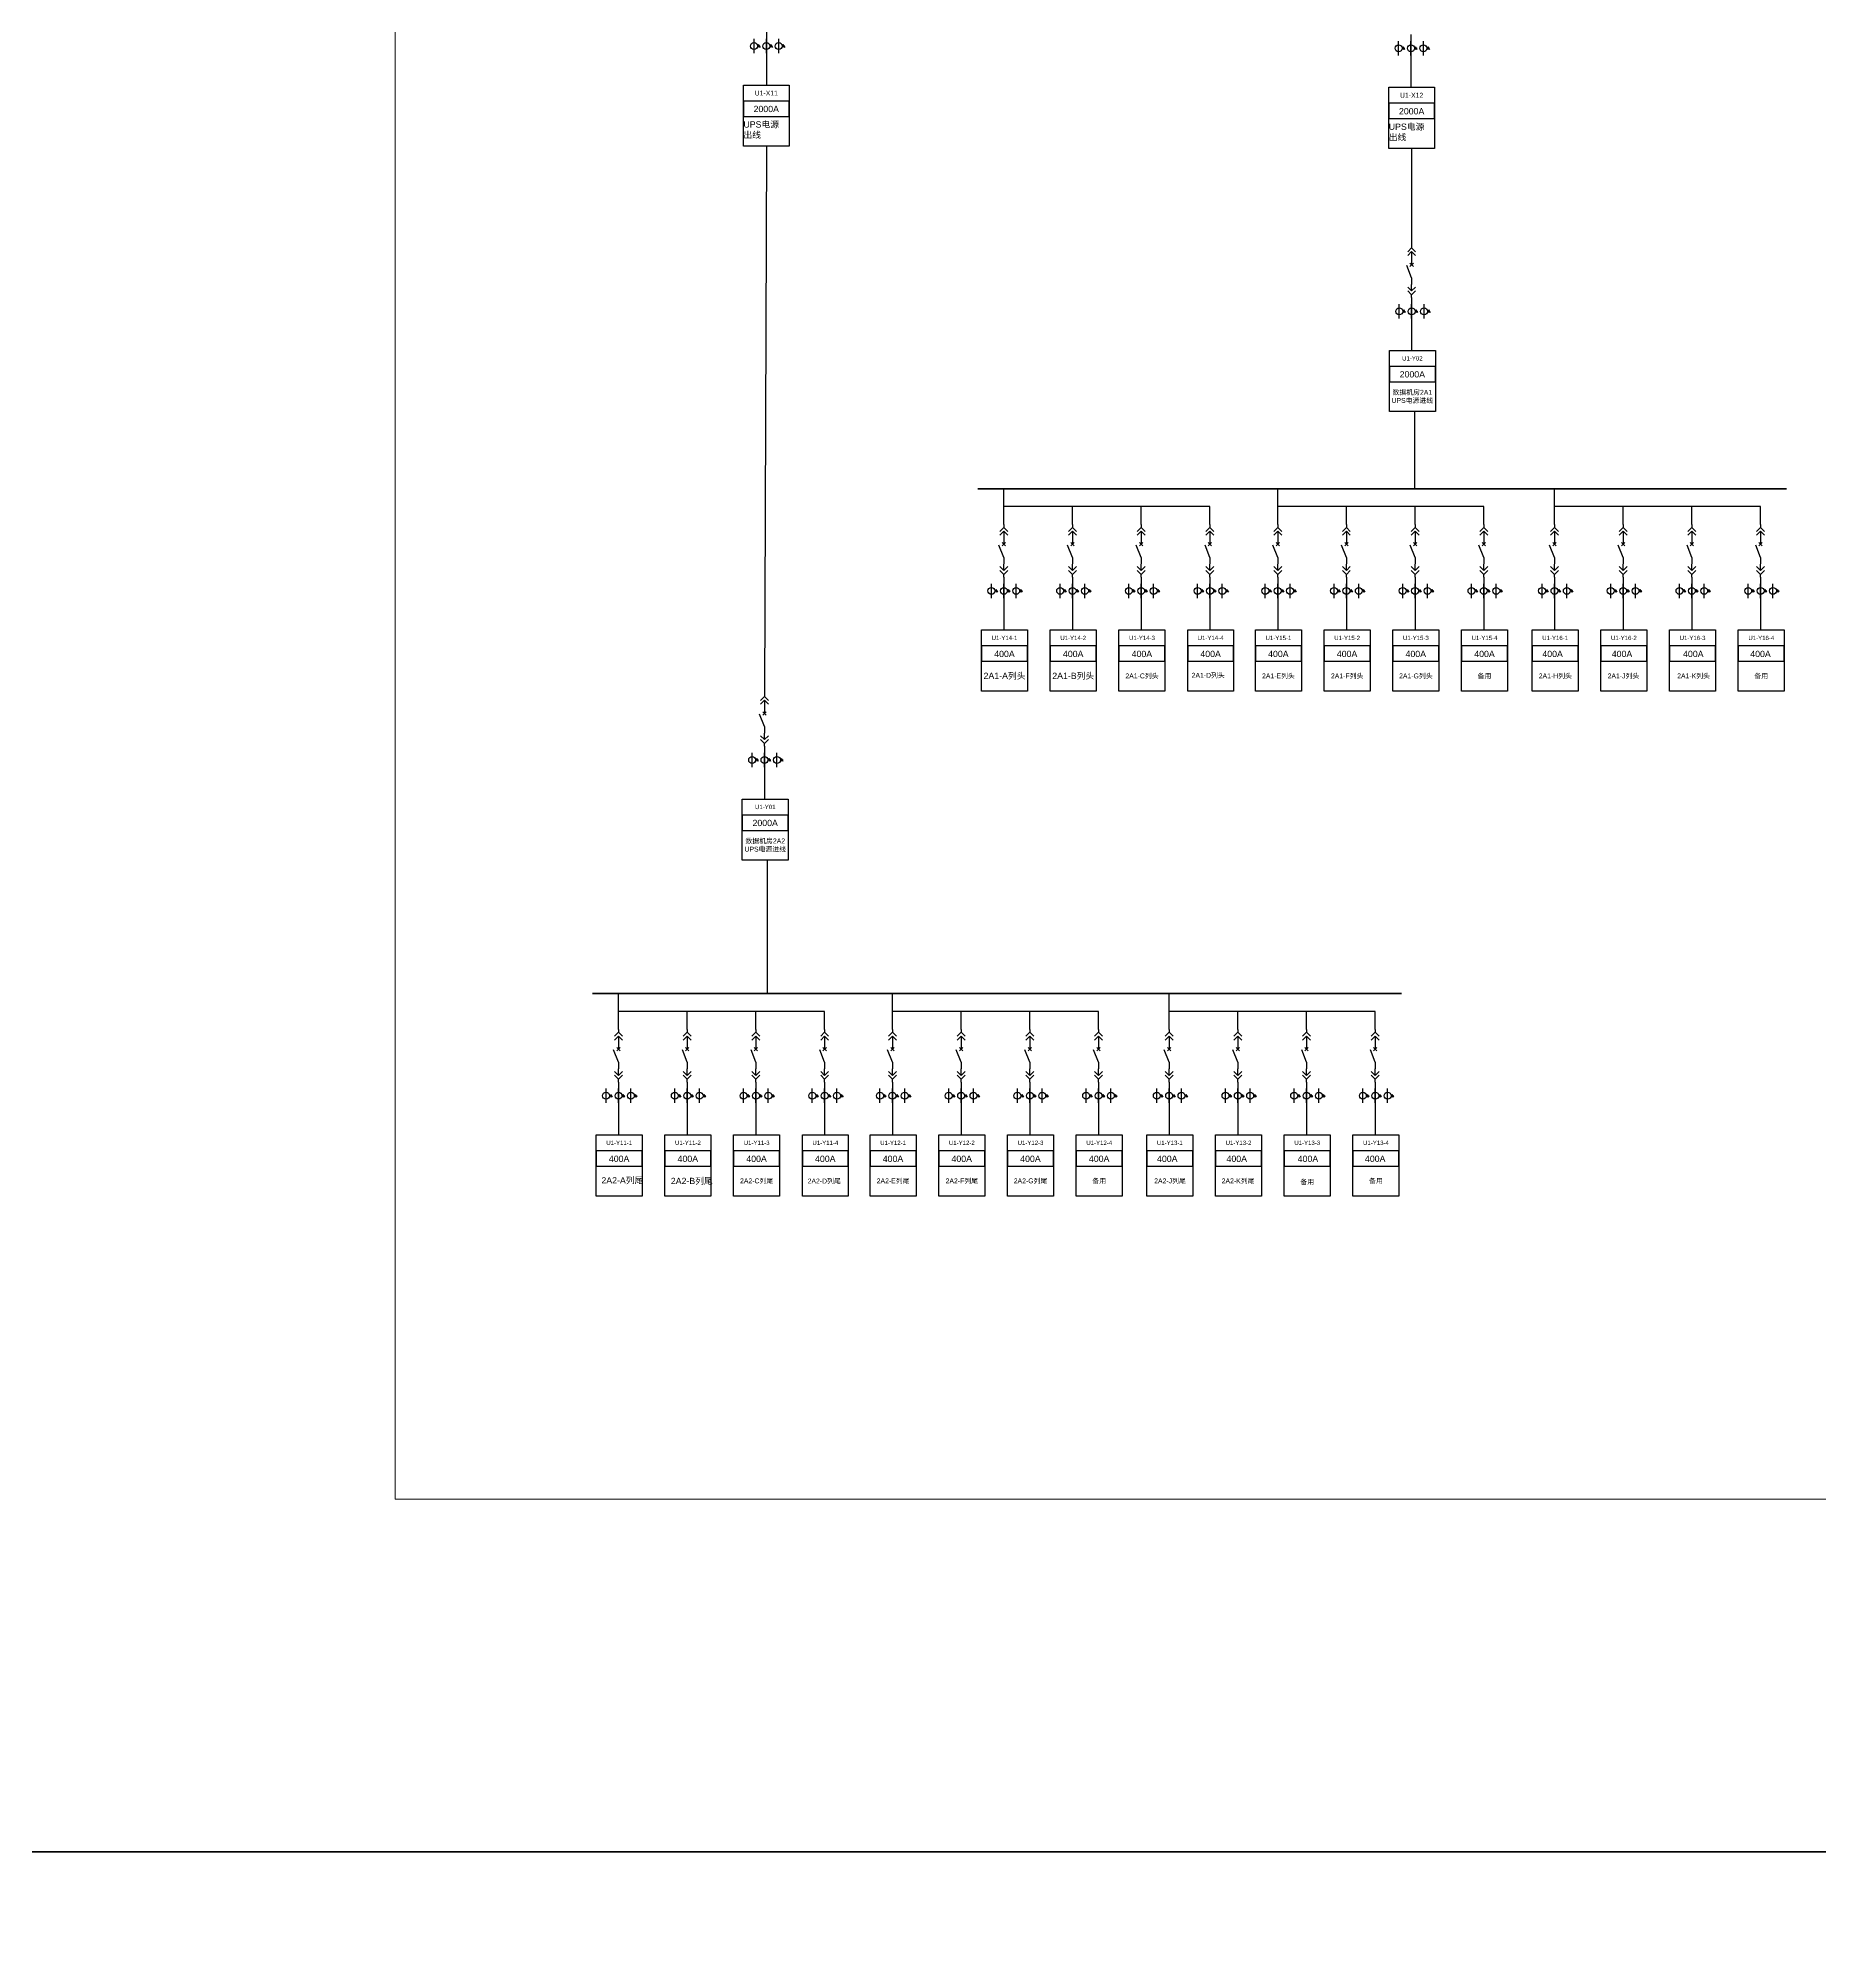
# Model space of a CAD drawing. Header units: millimetres. Extents: x -3460 to -460, y 6070 to 9130.
# Drawn here: x -2660.5 to -2458.3, y 7298.9 to 7515.8 of the extents above; entities that cross this region are included whole.
import ezdxf
from ezdxf.enums import TextEntityAlignment as Align

# ---------------------------------------------------------------- set-up
doc = ezdxf.new("R2010")
doc.units = ezdxf.units.MM
doc.header["$LTSCALE"] = 1000
doc.header["$MEASUREMENT"] = 0
doc.styles.get("Standard").update_dxf_attribs({"font": 'arial.ttf'})

# ---------------------------------------------------------------- blocks, each defined once
blk = doc.blocks.new('DYDQAA09')
at = {"color": 0}
blk.add_lwpolyline([(0, 0), (0, -3.5)], dxfattribs=at)
blk.add_lwpolyline([(0, 0), (0, -3.5)], dxfattribs=at)
blk.add_lwpolyline([(0, 0), (0, -3.5)], dxfattribs=at)
blk.add_lwpolyline([(0, 0), (0, -3.5)], dxfattribs=at)
blk.add_lwpolyline([(0, 0), (0, -3.5)], dxfattribs=at)
blk.add_lwpolyline([(0, 0), (0, -3.5)], dxfattribs=at)
blk.add_lwpolyline([(0, 0), (0, -3.5)], dxfattribs=at)
blk.add_lwpolyline([(0, 0), (0, -3.5)], dxfattribs=at)
blk.add_lwpolyline([(0, 0), (0, -3.5)], dxfattribs=at)
blk = doc.blocks.new('A$C03DD39B5')
for p, q in [((417, 475), (283, 392)), ((417, 422), (283, 339)), ((350, 333), (350, 467))]:
    blk.add_line(p, q)
blk.add_lwpolyline([(700, 167), (0, 167)])
blk.add_circle((350, 167), 167)
blk = doc.blocks.new('DYDQAA03')
at = {"color": 0}
for points in [[(0, 0), (0, -1.5)], [(-2.1, -3.6), (0, -1.5)], [(-2.1, -5.6), (0, -3.5)], [(2.1, -3.6), (0, -1.5)], [(2.1, -5.6), (0, -3.5)], [(0, -3.5), (0, -7)]]:
    blk.add_lwpolyline(points, dxfattribs=at)
blk = doc.blocks.new('DYDQ0201')
at = {"color": 0}
for points in [[(0.9, -0.9), (-0.9, 0.9)], [(-0.9, -0.9), (0.9, 0.9)], [(0, -7), (-2.6, -0.4)]]:
    blk.add_lwpolyline(points, dxfattribs=at)
blk = doc.blocks.new('DYDQAA04')
at = {"color": 0}
for points in [[(0, -3.5), (0, 0)], [(-2.1, -1.4), (0, -3.5)], [(-2.1, -3.4), (0, -5.5)], [(2.1, -1.4), (0, -3.5)], [(2.1, -3.4), (0, -5.5)], [(0, -7), (0, -5.5)]]:
    blk.add_lwpolyline(points, dxfattribs=at)

msp = doc.modelspace()

# ---------------------------------------------------------------- linework, layer by layer
for p, q in [((-2577.85, 7515.69, 1509.58), (-2577.85, 7514.05, 1509.58)), ((-2577.85, 7514.05, 1509.58), (-2577.85, 7510.48, 1509.58)), ((-2504.68, 7515.43, -5850.05), (-2504.68, 7513.79, -5850.05)), ((-2504.68, 7513.79, -5850.05), (-2504.68, 7510.23, -5850.05)), ((-2577.85, 7503.53, 1509.58), (-2578.06, 7441.42, -2201.22)), ((-2504.6, 7503.27, -5881.53), (-2504.6, 7492.17, -9108.02)), ((-2504.6, 7485.58, -6906.79), (-2504.6, 7483.94, -6906.79)), ((-2504.6, 7483.94, -6906.79), (-2504.6, 7480.37, -6906.79)), ((-2504.28, 7473.42, -6938.28), (-2504.28, 7464.67, -7158.37)), ((-2550.89, 7460.6, -8541.65), (-2550.89, 7464.67, -7158.37)), ((-2519.8, 7460.6, -8541.65), (-2519.8, 7464.67, -7158.37)), ((-2488.39, 7460.6, -8541.65), (-2488.39, 7464.67, -7158.37)), ((-2543.1, 7462.64, -7158.37), (-2550.89, 7462.64, -7850.01)), ((-2543.1, 7460.6, -7158.37), (-2543.1, 7462.64, -7158.37)), ((-2535.3, 7462.64, -6466.73), (-2543.1, 7462.64, -7158.37)), ((-2535.3, 7460.6, -6466.73), (-2535.3, 7462.64, -6466.73)), ((-2527.5, 7462.64, -5775.09), (-2535.3, 7462.64, -6466.73)), ((-2527.5, 7460.6, -5775.09), (-2527.5, 7462.64, -5775.09)), ((-2512.01, 7462.64, -7158.37), (-2519.8, 7462.64, -7850.01)), ((-2512.01, 7460.6, -7158.37), (-2512.01, 7462.64, -7158.37)), ((-2504.21, 7462.64, -6466.73), (-2512.01, 7462.64, -7158.37)), ((-2504.21, 7460.6, -6466.73), (-2504.21, 7462.64, -6466.73)), ((-2496.41, 7462.64, -5775.09), (-2504.21, 7462.64, -6466.73)), ((-2496.41, 7460.6, -5775.09), (-2496.41, 7462.64, -5775.09)), ((-2480.59, 7462.64, -7158.37), (-2488.39, 7462.64, -7850.01)), ((-2480.59, 7460.6, -7158.37), (-2480.59, 7462.64, -7158.37)), ((-2472.79, 7462.64, -6466.73), (-2480.59, 7462.64, -7158.37)), ((-2472.79, 7460.6, -6466.73), (-2472.79, 7462.64, -6466.73)), ((-2464.99, 7462.64, -5775.09), (-2472.79, 7462.64, -6466.73)), ((-2464.99, 7460.6, -5775.09), (-2464.99, 7462.64, -5775.09)), ((-2550.89, 7453.85, -6340.43), (-2550.89, 7452.21, -6340.43)), ((-2543.1, 7453.85, -4957.15), (-2543.1, 7452.21, -4957.15)), ((-2535.3, 7453.85, -4265.51), (-2535.3, 7452.21, -4265.51)), ((-2527.5, 7453.85, -3573.87), (-2527.5, 7452.21, -3573.87)), ((-2519.8, 7453.85, -6340.43), (-2519.8, 7452.21, -6340.43)), ((-2512.01, 7453.85, -4957.15), (-2512.01, 7452.21, -4957.15)), ((-2504.21, 7453.85, -4265.51), (-2504.21, 7452.21, -4265.51)), ((-2496.41, 7453.85, -3573.87), (-2496.41, 7452.21, -3573.87)), ((-2488.39, 7453.85, -6340.43), (-2488.39, 7452.21, -6340.43)), ((-2480.59, 7453.85, -4957.15), (-2480.59, 7452.21, -4957.15)), ((-2472.79, 7453.85, -4265.51), (-2472.79, 7452.21, -4265.51)), ((-2464.99, 7453.85, -3573.87), (-2464.99, 7452.21, -3573.87)), ((-2550.89, 7452.21, -6340.43), (-2550.89, 7448.65, -6340.43)), ((-2543.1, 7452.21, -4957.15), (-2543.1, 7448.65, -4957.15)), ((-2535.3, 7452.21, -4265.51), (-2535.3, 7448.65, -4265.51)), ((-2527.5, 7452.21, -3573.87), (-2527.5, 7448.65, -3573.87)), ((-2519.8, 7452.21, -6340.43), (-2519.8, 7448.65, -6340.43)), ((-2512.01, 7452.21, -4957.15), (-2512.01, 7448.65, -4957.15)), ((-2504.21, 7452.21, -4265.51), (-2504.21, 7448.65, -4265.51)), ((-2496.41, 7452.21, -3573.87), (-2496.41, 7448.65, -3573.87)), ((-2488.39, 7452.21, -6340.43), (-2488.39, 7448.65, -6340.43)), ((-2480.59, 7452.21, -4957.15), (-2480.59, 7448.65, -4957.15)), ((-2472.79, 7452.21, -4265.51), (-2472.79, 7448.65, -4265.51)), ((-2464.99, 7452.21, -3573.87), (-2464.99, 7448.65, -3573.87)), ((-2578.06, 7434.67), (-2578.06, 7433.03)), ((-2578.06, 7433.03), (-2578.06, 7429.46)), ((-2577.74, 7422.51, -31.49), (-2577.74, 7407.38, -3553.02)), ((-2594.63, 7403.31, -4936.3), (-2594.63, 7407.38, -3553.02)), ((-2563.54, 7403.31, -4936.3), (-2563.54, 7407.38, -3553.02)), ((-2532.13, 7403.31, -4936.3), (-2532.13, 7407.38, -3553.02)), ((-2586.83, 7405.35, -3553.02), (-2594.63, 7405.35, -4244.66)), ((-2586.83, 7403.31, -3553.02), (-2586.83, 7405.35, -3553.02)), ((-2579.03, 7405.35, -2861.37), (-2586.83, 7405.35, -3553.02)), ((-2579.03, 7403.31, -2861.37), (-2579.03, 7405.35, -2861.37)), ((-2571.23, 7405.35, -2169.73), (-2579.03, 7405.35, -2861.37)), ((-2571.23, 7403.31, -2169.73), (-2571.23, 7405.35, -2169.73)), ((-2555.74, 7405.35, -3553.02), (-2563.54, 7405.35, -4244.66)), ((-2555.74, 7403.31, -3553.02), (-2555.74, 7405.35, -3553.02)), ((-2547.94, 7405.35, -2861.37), (-2555.74, 7405.35, -3553.02)), ((-2547.94, 7403.31, -2861.37), (-2547.94, 7405.35, -2861.37)), ((-2540.15, 7405.35, -2169.73), (-2547.94, 7405.35, -2861.37)), ((-2540.15, 7403.31, -2169.73), (-2540.15, 7405.35, -2169.73)), ((-2524.33, 7405.35, -3553.02), (-2532.13, 7405.35, -4244.66)), ((-2524.33, 7403.31, -3553.02), (-2524.33, 7405.35, -3553.02)), ((-2516.53, 7405.35, -2861.37), (-2524.33, 7405.35, -3553.02)), ((-2516.53, 7403.31, -2861.37), (-2516.53, 7405.35, -2861.37)), ((-2508.73, 7405.35, -2169.73), (-2516.53, 7405.35, -2861.37)), ((-2508.73, 7403.31, -2169.73), (-2508.73, 7405.35, -2169.73)), ((-2594.63, 7396.56, -2735.07), (-2594.63, 7394.92, -2735.07)), ((-2594.63, 7394.92, -2735.07), (-2594.63, 7391.36, -2735.07)), ((-2586.83, 7396.56, -1351.79), (-2586.83, 7394.92, -1351.79)), ((-2586.83, 7394.92, -1351.79), (-2586.83, 7391.36, -1351.79)), ((-2579.03, 7396.56, -660.15), (-2579.03, 7394.92, -660.15)), ((-2579.03, 7394.92, -660.15), (-2579.03, 7391.36, -660.15)), ((-2571.23, 7396.56, 31.49), (-2571.23, 7394.92, 31.49)), ((-2571.23, 7394.92, 31.49), (-2571.23, 7391.36, 31.49)), ((-2563.54, 7396.56, -2735.07), (-2563.54, 7394.92, -2735.07)), ((-2563.54, 7394.92, -2735.07), (-2563.54, 7391.36, -2735.07)), ((-2555.74, 7396.56, -1351.79), (-2555.74, 7394.92, -1351.79)), ((-2555.74, 7394.92, -1351.79), (-2555.74, 7391.36, -1351.79)), ((-2547.94, 7396.56, -660.15), (-2547.94, 7394.92, -660.15)), ((-2547.94, 7394.92, -660.15), (-2547.94, 7391.36, -660.15)), ((-2540.15, 7396.56, 31.49), (-2540.15, 7394.92, 31.49)), ((-2540.15, 7394.92, 31.49), (-2540.15, 7391.36, 31.49)), ((-2532.13, 7396.56, -2735.07), (-2532.13, 7394.92, -2735.07)), ((-2532.13, 7394.92, -2735.07), (-2532.13, 7391.36, -2735.07)), ((-2524.33, 7396.56, -1351.79), (-2524.33, 7394.92, -1351.79)), ((-2524.33, 7394.92, -1351.79), (-2524.33, 7391.36, -1351.79)), ((-2516.53, 7396.56, -660.15), (-2516.53, 7394.92, -660.15)), ((-2516.53, 7394.92, -660.15), (-2516.53, 7391.36, -660.15)), ((-2508.73, 7396.56, 31.49), (-2508.73, 7394.92, 31.49)), ((-2508.73, 7394.92, 31.49), (-2508.73, 7391.36, 31.49))]:
    msp.add_line(p, q)
at = {"color": 1, "lineweight": 40}
for p, q in [((-2553.85, 7464.67, -7158.37), (-2462.04, 7464.67, -7158.37)), ((-2597.59, 7407.38, -3553.02), (-2505.77, 7407.38, -3553.02))]:
    msp.add_line(p, q, dxfattribs=at)
at = {"lineweight": 80, "ltscale": 0.001071}
for points in [[(-3460, 7790), (-460, 7790), (-460, 7310), (-3460, 7310)], [(-3460, 7310), (-460, 7310), (-460, 6920), (-3460, 6920)]]:
    msp.add_lwpolyline(points, close=True, dxfattribs=at)
at = {"color": 1, "lineweight": 13, "ltscale": 0.001071}
msp.add_lwpolyline([(-2620, 7668.39), (-2292.73, 7668.39), (-2292.73, 7350), (-2620, 7350)], close=True, dxfattribs=at)
for points, elevation in [([(-2580.45, 7510.48), (-2575.25, 7510.48), (-2575.25, 7503.53), (-2580.45, 7503.53)], 1509.58), ([(-2507.2, 7510.23), (-2501.99, 7510.23), (-2501.99, 7503.27), (-2507.2, 7503.27)], -5881.53), ([(-2580.45, 7506.93), (-2575.25, 7506.93), (-2575.25, 7508.66), (-2580.45, 7508.66)], 1509.58), ([(-2507.2, 7506.67), (-2501.99, 7506.67), (-2501.99, 7508.41), (-2507.2, 7508.41)], -5881.53), ([(-2507.12, 7480.37), (-2501.91, 7480.37), (-2501.91, 7473.42), (-2507.12, 7473.42)], -6938.28), ([(-2507.12, 7476.82), (-2501.91, 7476.82), (-2501.91, 7478.56), (-2507.12, 7478.56)], -6938.28), ([(-2553.42, 7448.65), (-2548.21, 7448.65), (-2548.21, 7441.69), (-2553.42, 7441.69)], -6371.92), ([(-2553.42, 7445.1), (-2548.21, 7445.1), (-2548.21, 7446.83), (-2553.42, 7446.83)], -6371.92), ([(-2545.62, 7448.65), (-2540.41, 7448.65), (-2540.41, 7441.69), (-2545.62, 7441.69)], -4988.64), ([(-2545.62, 7445.1), (-2540.41, 7445.1), (-2540.41, 7446.83), (-2545.62, 7446.83)], -4988.64), ([(-2537.82, 7448.65), (-2532.61, 7448.65), (-2532.61, 7441.69), (-2537.82, 7441.69)], -4297), ([(-2537.82, 7445.1), (-2532.61, 7445.1), (-2532.61, 7446.83), (-2537.82, 7446.83)], -4297), ([(-2530.02, 7448.65), (-2524.81, 7448.65), (-2524.81, 7441.69), (-2530.02, 7441.69)], -3605.36), ([(-2530.02, 7445.1), (-2524.81, 7445.1), (-2524.81, 7446.83), (-2530.02, 7446.83)], -3605.36), ([(-2522.33, 7448.65), (-2517.12, 7448.65), (-2517.12, 7441.69), (-2522.33, 7441.69)], -6371.92), ([(-2522.33, 7445.1), (-2517.12, 7445.1), (-2517.12, 7446.83), (-2522.33, 7446.83)], -6371.92), ([(-2514.53, 7448.65), (-2509.32, 7448.65), (-2509.32, 7441.69), (-2514.53, 7441.69)], -4988.64), ([(-2514.53, 7445.1), (-2509.32, 7445.1), (-2509.32, 7446.83), (-2514.53, 7446.83)], -4988.64), ([(-2506.73, 7448.65), (-2501.52, 7448.65), (-2501.52, 7441.69), (-2506.73, 7441.69)], -4297), ([(-2506.73, 7445.1), (-2501.52, 7445.1), (-2501.52, 7446.83), (-2506.73, 7446.83)], -4297), ([(-2498.93, 7448.65), (-2493.72, 7448.65), (-2493.72, 7441.69), (-2498.93, 7441.69)], -3605.36), ([(-2498.93, 7445.1), (-2493.72, 7445.1), (-2493.72, 7446.83), (-2498.93, 7446.83)], -3605.36), ([(-2490.92, 7448.65), (-2485.71, 7448.65), (-2485.71, 7441.69), (-2490.92, 7441.69)], -6371.92), ([(-2490.92, 7445.1), (-2485.71, 7445.1), (-2485.71, 7446.83), (-2490.92, 7446.83)], -6371.92), ([(-2483.12, 7448.65), (-2477.91, 7448.65), (-2477.91, 7441.69), (-2483.12, 7441.69)], -4988.64), ([(-2483.12, 7445.1), (-2477.91, 7445.1), (-2477.91, 7446.83), (-2483.12, 7446.83)], -4988.64), ([(-2475.32, 7448.65), (-2470.11, 7448.65), (-2470.11, 7441.69), (-2475.32, 7441.69)], -4297), ([(-2475.32, 7445.1), (-2470.11, 7445.1), (-2470.11, 7446.83), (-2475.32, 7446.83)], -4297), ([(-2467.52, 7448.65), (-2462.31, 7448.65), (-2462.31, 7441.69), (-2467.52, 7441.69)], -3605.36), ([(-2467.52, 7445.1), (-2462.31, 7445.1), (-2462.31, 7446.83), (-2467.52, 7446.83)], -3605.36), ([(-2580.58, 7429.46), (-2575.37, 7429.46), (-2575.37, 7422.51), (-2580.58, 7422.51)], -31.49), ([(-2580.58, 7425.91), (-2575.37, 7425.91), (-2575.37, 7427.65), (-2580.58, 7427.65)], -31.49), ([(-2597.16, 7391.36), (-2591.95, 7391.36), (-2591.95, 7384.4), (-2597.16, 7384.4)], -2766.56), ([(-2589.36, 7391.36), (-2584.15, 7391.36), (-2584.15, 7384.4), (-2589.36, 7384.4)], -1383.28), ([(-2581.56, 7391.36), (-2576.35, 7391.36), (-2576.35, 7384.4), (-2581.56, 7384.4)], -691.64), ([(-2566.07, 7391.36), (-2560.86, 7391.36), (-2560.86, 7384.4), (-2566.07, 7384.4)], -2766.56), ([(-2558.27, 7391.36), (-2553.06, 7391.36), (-2553.06, 7384.4), (-2558.27, 7384.4)], -1383.28), ([(-2550.47, 7391.36), (-2545.26, 7391.36), (-2545.26, 7384.4), (-2550.47, 7384.4)], -691.64), ([(-2534.65, 7391.36), (-2529.45, 7391.36), (-2529.45, 7384.4), (-2534.65, 7384.4)], -2766.56), ([(-2526.86, 7391.36), (-2521.65, 7391.36), (-2521.65, 7384.4), (-2526.86, 7384.4)], -1383.28), ([(-2519.06, 7391.36), (-2513.85, 7391.36), (-2513.85, 7384.4), (-2519.06, 7384.4)], -691.64), ([(-2597.16, 7387.81), (-2591.95, 7387.81), (-2591.95, 7389.54), (-2597.16, 7389.54)], -2766.56), ([(-2589.36, 7387.81), (-2584.15, 7387.81), (-2584.15, 7389.54), (-2589.36, 7389.54)], -1383.28), ([(-2581.56, 7387.81), (-2576.35, 7387.81), (-2576.35, 7389.54), (-2581.56, 7389.54)], -691.64), ([(-2566.07, 7387.81), (-2560.86, 7387.81), (-2560.86, 7389.54), (-2566.07, 7389.54)], -2766.56), ([(-2558.27, 7387.81), (-2553.06, 7387.81), (-2553.06, 7389.54), (-2558.27, 7389.54)], -1383.28), ([(-2550.47, 7387.81), (-2545.26, 7387.81), (-2545.26, 7389.54), (-2550.47, 7389.54)], -691.64), ([(-2534.65, 7387.81), (-2529.45, 7387.81), (-2529.45, 7389.54), (-2534.65, 7389.54)], -2766.56), ([(-2526.86, 7387.81), (-2521.65, 7387.81), (-2521.65, 7389.54), (-2526.86, 7389.54)], -1383.28), ([(-2519.06, 7387.81), (-2513.85, 7387.81), (-2513.85, 7389.54), (-2519.06, 7389.54)], -691.64)]:
    msp.add_lwpolyline(points, close=True, dxfattribs=dict(elevation=elevation))
for points in [[(-2573.76, 7391.36), (-2568.55, 7391.36), (-2568.55, 7384.4), (-2573.76, 7384.4)], [(-2542.67, 7391.36), (-2537.46, 7391.36), (-2537.46, 7384.4), (-2542.67, 7384.4)], [(-2511.26, 7391.36), (-2506.05, 7391.36), (-2506.05, 7384.4), (-2511.26, 7384.4)], [(-2573.76, 7387.81), (-2568.55, 7387.81), (-2568.55, 7389.54), (-2573.76, 7389.54)], [(-2542.67, 7387.81), (-2537.46, 7387.81), (-2537.46, 7389.54), (-2542.67, 7389.54)], [(-2511.26, 7387.81), (-2506.05, 7387.81), (-2506.05, 7389.54), (-2511.26, 7389.54)]]:
    msp.add_lwpolyline(points, close=True)

# ---------------------------------------------------------------- block references
at = {"xscale": 0.2128962921302706, "yscale": 0.2128962921302706, "zscale": 0.2128962921302706}
for name, p in [('DYDQAA09', (-2577.85, 7516.47, -691.64)), ('DYDQAA09', (-2504.68, 7516.22, -8051.27)), ('DYDQAA03', (-2504.6, 7492.33, -9108.02)), ('DYDQ0201', (-2504.6, 7490.09, -9108.02)), ('DYDQAA09', (-2504.6, 7490.84, -9108.02)), ('DYDQAA04', (-2504.6, 7487.86, -9108.02)), ('DYDQAA09', (-2504.6, 7488.6, -9108.02)), ('DYDQAA09', (-2504.6, 7486.37, -9108.02)), ('DYDQAA03', (-2550.89, 7460.6, -8541.65)), ('DYDQAA03', (-2543.1, 7460.6, -7158.37)), ('DYDQAA03', (-2535.3, 7460.6, -6466.73)), ('DYDQAA03', (-2527.5, 7460.6, -5775.09)), ('DYDQAA03', (-2519.8, 7460.6, -8541.65)), ('DYDQAA03', (-2512.01, 7460.6, -7158.37)), ('DYDQAA03', (-2504.21, 7460.6, -6466.73)), ('DYDQAA03', (-2496.41, 7460.6, -5775.09)), ('DYDQAA03', (-2488.39, 7460.6, -8541.65)), ('DYDQAA03', (-2480.59, 7460.6, -7158.37)), ('DYDQAA03', (-2472.79, 7460.6, -6466.73)), ('DYDQAA03', (-2464.99, 7460.6, -5775.09)), ('DYDQ0201', (-2550.89, 7458.37, -8541.65)), ('DYDQAA09', (-2550.89, 7459.11, -8541.65)), ('DYDQ0201', (-2543.1, 7458.37, -7158.37)), ('DYDQAA09', (-2543.1, 7459.11, -7158.37)), ('DYDQ0201', (-2535.3, 7458.37, -6466.73)), ('DYDQAA09', (-2535.3, 7459.11, -6466.73)), ('DYDQ0201', (-2527.5, 7458.37, -5775.09)), ('DYDQAA09', (-2527.5, 7459.11, -5775.09)), ('DYDQ0201', (-2519.8, 7458.37, -8541.65)), ('DYDQAA09', (-2519.8, 7459.11, -8541.65)), ('DYDQ0201', (-2512.01, 7458.37, -7158.37)), ('DYDQAA09', (-2512.01, 7459.11, -7158.37)), ('DYDQ0201', (-2504.21, 7458.37, -6466.73)), ('DYDQAA09', (-2504.21, 7459.11, -6466.73)), ('DYDQ0201', (-2496.41, 7458.37, -5775.09)), ('DYDQAA09', (-2496.41, 7459.11, -5775.09)), ('DYDQ0201', (-2488.39, 7458.37, -8541.65)), ('DYDQAA09', (-2488.39, 7459.11, -8541.65)), ('DYDQ0201', (-2480.59, 7458.37, -7158.37)), ('DYDQAA09', (-2480.59, 7459.11, -7158.37)), ('DYDQ0201', (-2472.79, 7458.37, -6466.73)), ('DYDQAA09', (-2472.79, 7459.11, -6466.73)), ('DYDQ0201', (-2464.99, 7458.37, -5775.09)), ('DYDQAA09', (-2464.99, 7459.11, -5775.09)), ('DYDQAA04', (-2550.89, 7456.13, -8541.65)), ('DYDQAA09', (-2550.89, 7456.88, -8541.65)), ('DYDQAA04', (-2543.1, 7456.13, -7158.37)), ('DYDQAA09', (-2543.1, 7456.88, -7158.37)), ('DYDQAA04', (-2535.3, 7456.13, -6466.73)), ('DYDQAA09', (-2535.3, 7456.88, -6466.73)), ('DYDQAA04', (-2527.5, 7456.13, -5775.09)), ('DYDQAA09', (-2527.5, 7456.88, -5775.09)), ('DYDQAA04', (-2519.8, 7456.13, -8541.65)), ('DYDQAA09', (-2519.8, 7456.88, -8541.65)), ('DYDQAA04', (-2512.01, 7456.13, -7158.37)), ('DYDQAA09', (-2512.01, 7456.88, -7158.37)), ('DYDQAA04', (-2504.21, 7456.13, -6466.73)), ('DYDQAA09', (-2504.21, 7456.88, -6466.73)), ('DYDQAA04', (-2496.41, 7456.13, -5775.09)), ('DYDQAA09', (-2496.41, 7456.88, -5775.09)), ('DYDQAA04', (-2488.39, 7456.13, -8541.65)), ('DYDQAA09', (-2488.39, 7456.88, -8541.65)), ('DYDQAA04', (-2480.59, 7456.13, -7158.37)), ('DYDQAA09', (-2480.59, 7456.88, -7158.37)), ('DYDQAA04', (-2472.79, 7456.13, -6466.73)), ('DYDQAA09', (-2472.79, 7456.88, -6466.73)), ('DYDQAA04', (-2464.99, 7456.13, -5775.09)), ('DYDQAA09', (-2464.99, 7456.88, -5775.09)), ('DYDQAA09', (-2550.89, 7454.64, -8541.65)), ('DYDQAA09', (-2543.1, 7454.64, -7158.37)), ('DYDQAA09', (-2535.3, 7454.64, -6466.73)), ('DYDQAA09', (-2527.5, 7454.64, -5775.09)), ('DYDQAA09', (-2519.8, 7454.64, -8541.65)), ('DYDQAA09', (-2512.01, 7454.64, -7158.37)), ('DYDQAA09', (-2504.21, 7454.64, -6466.73)), ('DYDQAA09', (-2496.41, 7454.64, -5775.09)), ('DYDQAA09', (-2488.39, 7454.64, -8541.65)), ('DYDQAA09', (-2480.59, 7454.64, -7158.37)), ('DYDQAA09', (-2472.79, 7454.64, -6466.73)), ('DYDQAA09', (-2464.99, 7454.64, -5775.09)), ('DYDQAA03', (-2578.06, 7441.42, -2201.22)), ('DYDQ0201', (-2578.06, 7439.18, -2201.22)), ('DYDQAA09', (-2578.06, 7439.93, -2201.22)), ('DYDQAA04', (-2578.06, 7436.95, -2201.22)), ('DYDQAA09', (-2578.06, 7437.69, -2201.22)), ('DYDQAA09', (-2578.06, 7435.46, -2201.22)), ('DYDQAA03', (-2594.63, 7403.31, -4936.3)), ('DYDQAA03', (-2586.83, 7403.31, -3553.02)), ('DYDQAA03', (-2579.03, 7403.31, -2861.37)), ('DYDQAA03', (-2571.23, 7403.31, -2169.73)), ('DYDQAA03', (-2563.54, 7403.31, -4936.3)), ('DYDQAA03', (-2555.74, 7403.31, -3553.02)), ('DYDQAA03', (-2547.94, 7403.31, -2861.37)), ('DYDQAA03', (-2540.15, 7403.31, -2169.73)), ('DYDQAA03', (-2532.13, 7403.31, -4936.3)), ('DYDQAA03', (-2524.33, 7403.31, -3553.02)), ('DYDQAA03', (-2516.53, 7403.31, -2861.37)), ('DYDQAA03', (-2508.73, 7403.31, -2169.73)), ('DYDQ0201', (-2594.63, 7401.08, -4936.3)), ('DYDQAA09', (-2594.63, 7401.82, -4936.3)), ('DYDQ0201', (-2586.83, 7401.08, -3553.02)), ('DYDQAA09', (-2586.83, 7401.82, -3553.02)), ('DYDQ0201', (-2579.03, 7401.08, -2861.37)), ('DYDQAA09', (-2579.03, 7401.82, -2861.37)), ('DYDQ0201', (-2571.23, 7401.08, -2169.73)), ('DYDQAA09', (-2571.23, 7401.82, -2169.73)), ('DYDQ0201', (-2563.54, 7401.08, -4936.3)), ('DYDQAA09', (-2563.54, 7401.82, -4936.3)), ('DYDQ0201', (-2555.74, 7401.08, -3553.02)), ('DYDQAA09', (-2555.74, 7401.82, -3553.02)), ('DYDQ0201', (-2547.94, 7401.08, -2861.37)), ('DYDQAA09', (-2547.94, 7401.82, -2861.37)), ('DYDQ0201', (-2540.15, 7401.08, -2169.73)), ('DYDQAA09', (-2540.15, 7401.82, -2169.73)), ('DYDQ0201', (-2532.13, 7401.08, -4936.3)), ('DYDQAA09', (-2532.13, 7401.82, -4936.3)), ('DYDQ0201', (-2524.33, 7401.08, -3553.02)), ('DYDQAA09', (-2524.33, 7401.82, -3553.02)), ('DYDQ0201', (-2516.53, 7401.08, -2861.37)), ('DYDQAA09', (-2516.53, 7401.82, -2861.37)), ('DYDQ0201', (-2508.73, 7401.08, -2169.73)), ('DYDQAA09', (-2508.73, 7401.82, -2169.73)), ('DYDQAA09', (-2594.63, 7399.59, -4936.3)), ('DYDQAA09', (-2586.83, 7399.59, -3553.02)), ('DYDQAA09', (-2579.03, 7399.59, -2861.37)), ('DYDQAA09', (-2571.23, 7399.59, -2169.73)), ('DYDQAA09', (-2563.54, 7399.59, -4936.3)), ('DYDQAA09', (-2555.74, 7399.59, -3553.02)), ('DYDQAA09', (-2547.94, 7399.59, -2861.37)), ('DYDQAA09', (-2540.15, 7399.59, -2169.73)), ('DYDQAA09', (-2532.13, 7399.59, -4936.3)), ('DYDQAA09', (-2524.33, 7399.59, -3553.02)), ('DYDQAA09', (-2516.53, 7399.59, -2861.37)), ('DYDQAA09', (-2508.73, 7399.59, -2169.73)), ('DYDQAA04', (-2594.63, 7398.84, -4936.3)), ('DYDQAA09', (-2594.63, 7397.35, -4936.3)), ('DYDQAA04', (-2586.83, 7398.84, -3553.02)), ('DYDQAA09', (-2586.83, 7397.35, -3553.02)), ('DYDQAA04', (-2579.03, 7398.84, -2861.37)), ('DYDQAA09', (-2579.03, 7397.35, -2861.37)), ('DYDQAA04', (-2571.23, 7398.84, -2169.73)), ('DYDQAA09', (-2571.23, 7397.35, -2169.73)), ('DYDQAA04', (-2563.54, 7398.84, -4936.3)), ('DYDQAA09', (-2563.54, 7397.35, -4936.3)), ('DYDQAA04', (-2555.74, 7398.84, -3553.02)), ('DYDQAA09', (-2555.74, 7397.35, -3553.02)), ('DYDQAA04', (-2547.94, 7398.84, -2861.37)), ('DYDQAA09', (-2547.94, 7397.35, -2861.37)), ('DYDQAA04', (-2540.15, 7398.84, -2169.73)), ('DYDQAA09', (-2540.15, 7397.35, -2169.73)), ('DYDQAA04', (-2532.13, 7398.84, -4936.3)), ('DYDQAA09', (-2532.13, 7397.35, -4936.3)), ('DYDQAA04', (-2524.33, 7398.84, -3553.02)), ('DYDQAA09', (-2524.33, 7397.35, -3553.02)), ('DYDQAA04', (-2516.53, 7398.84, -2861.37)), ('DYDQAA09', (-2516.53, 7397.35, -2861.37)), ('DYDQAA04', (-2508.73, 7398.84, -2169.73)), ('DYDQAA09', (-2508.73, 7397.35, -2169.73))]:
    msp.add_blockref(name, p, dxfattribs=at)
at = {"linetype": 'Continuous', "xscale": 0.00233888397733859, "yscale": 0.00233888397733859, "zscale": 0.00233888397733859, "rotation": 270}
for p in [(-2579.64, 7515.73, 1509.58), (-2578.24, 7515.73, 1509.58), (-2576.84, 7515.73, 1509.58), (-2506.47, 7515.47, -5850.05), (-2505.07, 7515.47, -5850.05), (-2503.66, 7515.47, -5850.05), (-2506.39, 7485.62, -6906.79), (-2504.99, 7485.62, -6906.79), (-2503.58, 7485.62, -6906.79), (-2552.69, 7453.9, -6340.43), (-2551.28, 7453.9, -6340.43), (-2549.88, 7453.9, -6340.43), (-2544.89, 7453.9, -4957.15), (-2543.48, 7453.9, -4957.15), (-2542.08, 7453.9, -4957.15), (-2537.09, 7453.9, -4265.51), (-2535.69, 7453.9, -4265.51), (-2534.28, 7453.9, -4265.51), (-2529.29, 7453.9, -3573.87), (-2527.89, 7453.9, -3573.87), (-2526.48, 7453.9, -3573.87), (-2521.6, 7453.9, -6340.43), (-2520.19, 7453.9, -6340.43), (-2518.79, 7453.9, -6340.43), (-2513.8, 7453.9, -4957.15), (-2512.4, 7453.9, -4957.15), (-2510.99, 7453.9, -4957.15), (-2506, 7453.9, -4265.51), (-2504.6, 7453.9, -4265.51), (-2503.19, 7453.9, -4265.51), (-2498.2, 7453.9, -3573.87), (-2496.8, 7453.9, -3573.87), (-2495.39, 7453.9, -3573.87), (-2490.19, 7453.9, -6340.43), (-2488.78, 7453.9, -6340.43), (-2487.38, 7453.9, -6340.43), (-2482.39, 7453.9, -4957.15), (-2480.98, 7453.9, -4957.15), (-2479.58, 7453.9, -4957.15), (-2474.59, 7453.9, -4265.51), (-2473.18, 7453.9, -4265.51), (-2471.78, 7453.9, -4265.51), (-2466.79, 7453.9, -3573.87), (-2465.38, 7453.9, -3573.87), (-2463.98, 7453.9, -3573.87), (-2579.85, 7434.71), (-2578.45, 7434.71), (-2577.04, 7434.71), (-2596.43, 7396.61, -2735.07), (-2595.02, 7396.61, -2735.07), (-2593.62, 7396.61, -2735.07), (-2588.63, 7396.61, -1351.79), (-2587.22, 7396.61, -1351.79), (-2585.82, 7396.61, -1351.79), (-2580.83, 7396.61, -660.15), (-2579.42, 7396.61, -660.15), (-2578.02, 7396.61, -660.15), (-2573.03, 7396.61, 31.49), (-2571.62, 7396.61, 31.49), (-2570.22, 7396.61, 31.49), (-2565.34, 7396.61, -2735.07), (-2563.93, 7396.61, -2735.07), (-2562.53, 7396.61, -2735.07), (-2557.54, 7396.61, -1351.79), (-2556.13, 7396.61, -1351.79), (-2554.73, 7396.61, -1351.79), (-2549.74, 7396.61, -660.15), (-2548.33, 7396.61, -660.15), (-2546.93, 7396.61, -660.15), (-2541.94, 7396.61, 31.49), (-2540.53, 7396.61, 31.49), (-2539.13, 7396.61, 31.49), (-2533.92, 7396.61, -2735.07), (-2532.52, 7396.61, -2735.07), (-2531.12, 7396.61, -2735.07), (-2526.12, 7396.61, -1351.79), (-2524.72, 7396.61, -1351.79), (-2523.32, 7396.61, -1351.79), (-2518.33, 7396.61, -660.15), (-2516.92, 7396.61, -660.15), (-2515.52, 7396.61, -660.15), (-2510.53, 7396.61, 31.49), (-2509.12, 7396.61, 31.49), (-2507.72, 7396.61, 31.49)]:
    msp.add_blockref('A$C03DD39B5', p, dxfattribs=at)

# ---------------------------------------------------------------- texts
at = {"lineweight": 0}
for s, p in [('2000A', (-2577.86, 7507.41, 126.3)), ('2000A', (-2504.6, 7507.15, -7264.82)), ('2000A', (-2504.52, 7477.3, -8321.56)), ('400A', (-2550.82, 7445.57, -7755.2)), ('400A', (-2543.02, 7445.57, -6371.92)), ('400A', (-2535.22, 7445.57, -5680.28)), ('400A', (-2527.42, 7445.57, -4988.64)), ('400A', (-2519.73, 7445.57, -7755.2)), ('400A', (-2511.93, 7445.57, -6371.92)), ('400A', (-2504.13, 7445.57, -5680.28)), ('400A', (-2496.33, 7445.57, -4988.64)), ('400A', (-2488.6, 7445.57, -4988.64)), ('400A', (-2480.72, 7445.57, -4988.64)), ('400A', (-2472.63, 7445.57, -4988.64)), ('400A', (-2465, 7445.57, -4988.64)), ('2000A', (-2577.98, 7426.39, -1414.77)), ('400A', (-2594.56, 7388.28, -4149.84)), ('400A', (-2586.76, 7388.28, -2766.56)), ('400A', (-2578.96, 7388.28, -2074.92)), ('400A', (-2571.16, 7388.28, -1383.28)), ('400A', (-2563.47, 7388.28, -4149.84)), ('400A', (-2555.67, 7388.28, -2766.56)), ('400A', (-2547.87, 7388.28, -2074.92)), ('400A', (-2540.07, 7388.28, -1383.28)), ('400A', (-2532.34, 7388.28, -1383.28)), ('400A', (-2524.45, 7388.28, -1383.28)), ('400A', (-2516.37, 7388.28, -1383.28)), ('400A', (-2508.74, 7388.28, -1383.28))]:
    msp.add_text(s, height=0.713, dxfattribs=at).set_placement(p, align=Align.CENTER)
at = {"width": 5.2091}
for s, insert, char_height, attachment_point in [('U1-X11', (-2577.85, 7509.57, 3584.5), 0.557, 5), ('U1-X12', (-2504.6, 7509.32, -2988.67), 0.557, 5), ('UPS电源\\P出线', (-2580.45, 7506.37, -1068.38), 0.713, 1), ('UPS电源\\P出线', (-2507.2, 7506.11, -7171.03), 0.713, 1), ('U1-Y02', (-2504.52, 7479.46, -6938.28), 0.49, 5), ('{\\fSimSun|b0|i0|c134|p2;\\H0.78125x;数据机房\\fArial|b0|i0|c0|p34;2A1 \\PUPS\\fSimSun|b0|i0|c134|p2;电源进线}', (-2504.52, 7475.12, -6938.28), 0.7128, 5), ('U1-Y14-1', (-2550.81, 7447.74, -6371.92), 0.49, 5), ('U1-Y14-2', (-2543.01, 7447.74, -4988.64), 0.49, 5), ('U1-Y14-3', (-2535.21, 7447.74, -4297), 0.49, 5), ('U1-Y14-4', (-2527.42, 7447.74, -3605.36), 0.49, 5), ('U1-Y15-1', (-2519.72, 7447.74, -6371.92), 0.49, 5), ('U1-Y15-2', (-2511.92, 7447.74, -4988.64), 0.49, 5), ('U1-Y15-3', (-2504.12, 7447.74, -4297), 0.49, 5), ('U1-Y15-4', (-2496.33, 7447.74, -3605.36), 0.49, 5), ('U1-Y16-1', (-2488.31, 7447.74, -6371.92), 0.49, 5), ('U1-Y16-2', (-2480.51, 7447.74, -4988.64), 0.49, 5), ('U1-Y16-3', (-2472.71, 7447.74, -4297), 0.49, 5), ('U1-Y16-4', (-2464.91, 7447.74, -3605.36), 0.49, 5), ('{\\H0.78125x;2A1-C\\fSimSun|b0|i0|c134|p2;列头}', (-2535.21, 7443.4, -4297), 0.7128, 5), ('{\\H0.78125x;2A1-D\\fSimSun|b0|i0|c134|p2;列头}', (-2527.69, 7443.47, -6371.92), 0.7128, 5), ('{\\H0.78125x;2A1-E\\fSimSun|b0|i0|c134|p2;列头}', (-2519.72, 7443.4, -6371.92), 0.7128, 5), ('{\\H0.78125x;2A1-F\\fSimSun|b0|i0|c134|p2;列头}', (-2511.92, 7443.4, -4988.64), 0.7128, 5), ('{\\H0.78125x;2A1-G\\fSimSun|b0|i0|c134|p2;列头}', (-2504.12, 7443.4, -4297), 0.7128, 5), ('{\\H0.78125x;备用\\P}', (-2496.33, 7443.4, -3605.36), 0.7128, 5), ('{\\H0.78125x;2A1-H\\fSimSun|b0|i0|c134|p2;列头}', (-2488.29, 7443.4, -4297), 0.7128, 5), ('{\\H0.78125x;2A1-J\\fSimSun|b0|i0|c134|p2;列头}', (-2480.56, 7443.4, -4297), 0.7128, 5), ('{\\H0.78125x;2A1-K\\fSimSun|b0|i0|c134|p2;列头}', (-2472.6, 7443.4, -4297), 0.7128, 5), ('{\\H0.78125x;备用\\P}', (-2464.91, 7443.4, -3605.36), 0.7128, 5), ('U1-Y01', (-2577.97, 7428.56, -31.49), 0.49, 5), ('{\\fSimSun|b0|i0|c134|p2;\\H0.78125x;数据机房\\fArial|b0|i0|c0|p34;2A2 \\PUPS\\fSimSun|b0|i0|c134|p2;电源进线}', (-2577.97, 7424.21, -31.49), 0.7128, 5), ('U1-Y11-1', (-2594.55, 7390.45, -2766.56), 0.49, 5), ('U1-Y11-2', (-2586.75, 7390.45, -1383.28), 0.49, 5), ('U1-Y11-3', (-2578.95, 7390.45, -691.64), 0.49, 5), ('U1-Y11-4', (-2571.15, 7390.45), 0.49, 5), ('U1-Y12-1', (-2563.46, 7390.45, -2766.56), 0.49, 5), ('U1-Y12-2', (-2555.66, 7390.45, -1383.28), 0.49, 5), ('U1-Y12-3', (-2547.86, 7390.45, -691.64), 0.49, 5), ('U1-Y12-4', (-2540.06, 7390.45), 0.49, 5), ('U1-Y13-1', (-2532.05, 7390.45, -2766.56), 0.49, 5), ('U1-Y13-2', (-2524.25, 7390.45, -1383.28), 0.49, 5), ('U1-Y13-3', (-2516.45, 7390.45, -691.64), 0.49, 5), ('U1-Y13-4', (-2508.65, 7390.45), 0.49, 5), ('{\\H0.78125x;2A2-C\\fSimSun|b0|i0|c134|p2;列尾}', (-2578.95, 7386.1, -691.64), 0.7128, 5), ('{\\H0.78125x;2A2-D\\fSimSun|b0|i0|c134|p2;列尾}', (-2571.28, 7386.08, -2766.56), 0.7128, 5), ('{\\H0.78125x;2A2-E\\fSimSun|b0|i0|c134|p2;列尾}', (-2563.46, 7386.1, -2766.56), 0.7128, 5), ('{\\H0.78125x;2A2-F\\fSimSun|b0|i0|c134|p2;列尾}', (-2555.66, 7386.1, -1383.28), 0.7128, 5), ('{\\H0.78125x;2A2-G\\fSimSun|b0|i0|c134|p2;列尾}', (-2547.86, 7386.1, -691.64), 0.7128, 5), ('{\\H0.78125x;备用\\P}', (-2540.06, 7386.1), 0.7128, 5), ('{\\H0.78125x;2A2-J\\fSimSun|b0|i0|c134|p2;列尾}', (-2532.03, 7386.1, -691.64), 0.7128, 5), ('{\\H0.78125x;2A2-K\\fSimSun|b0|i0|c134|p2;列尾}', (-2524.3, 7386.1, -691.64), 0.7128, 5), ('{\\H0.78125x;备用\\P}', (-2516.45, 7386), 0.7128, 5), ('{\\H0.78125x;备用\\P}', (-2508.65, 7386.1), 0.7128, 5)]:
    msp.add_mtext(s, dxfattribs=dict(at, insert=insert, char_height=char_height, attachment_point=attachment_point))
at = {"color": 7, "char_height": 0.7128, "width": 5.2091, "attachment_point": 5}
for s, insert in [('2A1-A{\\fSimSun|b0|i0|c134|p2;列头}', (-2550.81, 7443.4, -6371.92)), ('2A1-B{\\fSimSun|b0|i0|c134|p2;列头}', (-2543.01, 7443.4, -4988.64)), ('2A2-A{\\fSimSun|b0|i0|c134|p2;列尾}', (-2594.19, 7386.15, -2766.56)), ('2A2-B{\\fSimSun|b0|i0|c134|p2;列尾}', (-2586.31, 7386.08, -1383.28))]:
    msp.add_mtext(s, dxfattribs=dict(at, insert=insert))

doc.saveas('drawing.dxf')
